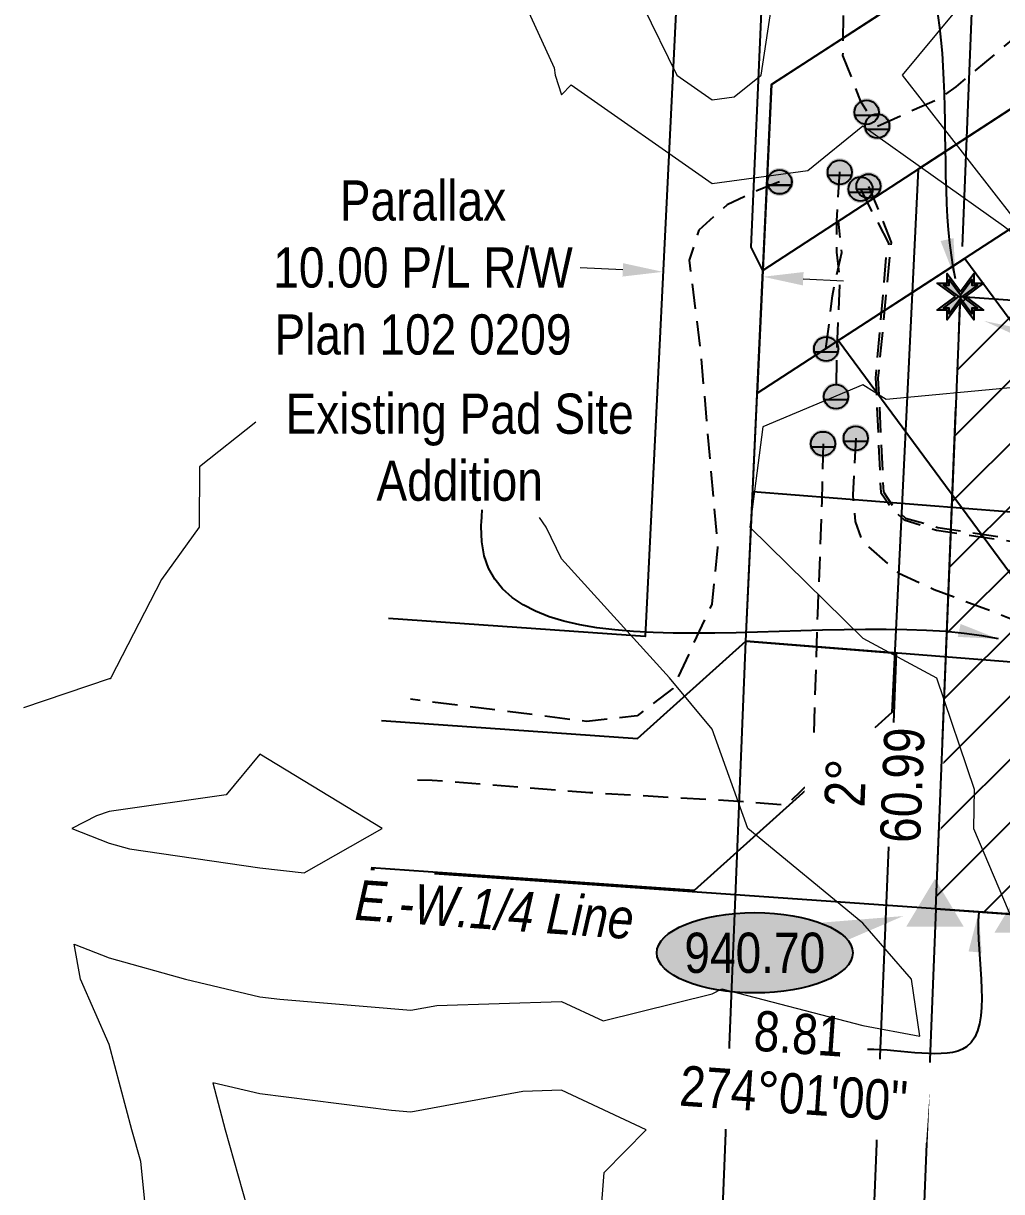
# Model space of a CAD drawing. Extents: x 302350 to 304876, y 5808283 to 5811113.
# Drawn here: x 303550 to 303793.3, y 5808984.8 to 5809275.5 of the extents above; entities that cross this region are included whole.
import ezdxf
from ezdxf.enums import TextEntityAlignment as Align

# ---------------------------------------------------------------- set-up
doc = ezdxf.new("R2010")
doc.units = 0
doc.header["$LTSCALE"] = 5
doc.header["$PDMODE"] = 34
doc.header["$PDSIZE"] = 0.03
doc.linetypes.add('foc-QUARTERLINE', pattern=[33, 25, -3, 2, -3])
doc.linetypes.add('UG_PIPE', pattern=[1.875, 1.25, -0.625])
doc.layers.get('Defpoints').update_dxf_attribs({"color": 9})
for name, color, linetype in [('AS-PIPE-UG', 44, 'UG_PIPE'), ('AS-SYMBOL', 7, 'Continuous'), ('C-RW', 13, 'Continuous'), ('L-AREAREQUIRED', 7, 'Continuous'), ('L-BD', 7, 'Continuous'), ('L-MON', 1, 'Continuous'), ('L-MON-T', 1, 'Continuous'), ('L-QSEC', 8, 'foc-QUARTERLINE'), ('L-TITLEDB', 4, 'Continuous'), ('L-TITLEDB-T', 4, 'Continuous'), ('P-ELEVATION', 7, 'Continuous'), ('P-PROPOSED', 10, 'Continuous')]:
    doc.layers.add(name, color=color, linetype=linetype)
doc.layers.add('C-RW-T', color=13, linetype='Continuous', lineweight=9)
doc.layers.add('C-TOPO-MAJR', color=7, linetype='Continuous', lineweight=15, true_color=0xd3aa5f)
doc.layers.add('C-TOPO-MINR', color=7, linetype='Continuous', lineweight=13, true_color=0xe9d5af)
doc.layers.add('P-PROPOSED-EXISTING-H', color=7, linetype='Continuous', true_color=0xffeebd)
doc.styles.add('80', font='ARIALN.TTF', dxfattribs={"height": 10})
doc.styles.add('80CG', font='ARIALN.TTF', dxfattribs={"height": 10})
doc.styles.add('80L', font='ARIALN.TTF', dxfattribs={"height": 10})
doc.styles.add('80LS', font='ARIALNI.TTF', dxfattribs={"height": 10})
doc.dimstyles.new('Compass 5 000', dxfattribs={"dimscale": 5, "dimtxt": 9, "dimasz": 2, "dimexe": 0.2, "dimexo": 0.0625, "dimgap": 0.5, "dimtad": 0, "dimtih": 1, "dimtoh": 1, "dimzin": 0, "dimdsep": 46, "dimtxsty": '80CG', "dimcen": 0.1, "dimse1": 1, "dimse2": 1, "dimclrd": 256, "dimclrt": 256, "dimaunit": 1, "dimadec": 4, "dimazin": 0, "dimtfac": 0.06, "dimtofl": 0, "dimtmove": 0, "dimatfit": 1, "dimfxl": 0.2, "dimtolj": 1, "dimtzin": 0, "dimlwd": -1, "dimarcsym": 0})

# ---------------------------------------------------------------- blocks, each defined once
blk = doc.blocks.new('STRIA')
blk.add_hatch(color=255).paths.add_polyline_path([(-0.0414550714867801, 1.521379340009161), (-1.474693147280959, -0.867350786313807), (1.391783004306489, -0.867350786313807)])
blk = doc.blocks.new('STRIAA')
blk.add_blockref('STRIA', (0, 0))
blk = doc.blocks.new('STRIB')
at = {"color": 1}
blk.add_solid([(-1.121455071486707, -0.6673507863138184), (-0.0414550714867801, 1.132649213686192), (1.038544928513147, -0.6673507863138184)], dxfattribs=at)
blk = doc.blocks.new('STRIBB')
blk.add_blockref('STRIB', (0, 0))
blk = doc.blocks.new('STRICC')
for name in ['STRIAA', 'STRIBB']:
    blk.add_blockref(name, (0, 0))
blk = doc.blocks.new('fdspike')
blk.add_blockref('STRICC', (0, 0))
blk = doc.blocks.new('TEMP')
h = blk.add_hatch(color=255)
h.dxf.hatch_style = 1
h.paths.add_polyline_path([(-5.274161e-10, 0.2514284397220763), (-0.6656854269836912, 1.152061669657268), (-0.6656854269836914, 0.6656854303339061), (-1.152061663105632, 0.6656854303339061), (-0.2514284404497629, 5.273253e-10), (-1.152061661774314, -0.665685419564579), (-0.6656854224511335, -0.6656854195645793), (-0.6656854224511335, -1.152061655686338), (-5.273251e-10, -0.2514284436956587), (0.6656854183820542, -1.152061663420681), (0.6656854183820542, -0.6656854208922597), (1.152061656810019, -0.6656854053035205), (0.2514284429676993, 5.273253e-10), (1.152061671303363, 0.6656854258011663), (0.6656854287749412, 0.6656854258011663), (0.6656854131859291, 1.15206166422904)])
h.paths.add_polyline_path([(0.5656854229146121, 0.8485281473411305), (0.5656854319800914, 0.5656854258011663), (0.8485281444547581, 0.5656854258011663), (0.0831890339399251, 0), (0.8485281399220186, -0.5656854150320215), (0.5656854183820542, -0.5656854240973189), (0.5656854183820542, -0.8485281365719859), (0, -0.08318903609469999), (-0.5656854224511337, -0.8485281320390644), (-0.5656854224511337, -0.5656854195645792), (-0.8485281349258001, -0.5656854195645794), (-0.0831890328488955, 0), (-0.8485281394583584, 0.5656854303339058), (-0.5656854269836913, 0.5656854303339061), (-0.5656854269836913, 0.8485281428085727), (0, 0.0831890306941206)], flags=16)
h = blk.add_hatch(color=1)
h.dxf.hatch_style = 1
h.paths.add_polyline_path([(0, 0.0831890306941205), (-0.5656854269836911, 0.8485281428085727), (-0.5656854269836912, 0.5656854303339061), (-0.8485281394583578, 0.5656854303339061), (-0.0831890328488953, -1e-16), (-0.8485281349258001, -0.5656854195645793), (-0.5656854224511337, -0.5656854195645793), (-0.5656854224511337, -0.848528132039064), (0, -0.08318903609469999), (0.5656854183820542, -0.8485281365719856), (0.5656854183820542, -0.5656854240973191), (0.8485281399220184, -0.5656854150320213), (0.0831890339399251, -1e-16), (0.8485281444547581, 0.5656854258011663), (0.5656854319800914, 0.5656854258011663), (0.5656854229146121, 0.8485281473411308)])
at = {"color": 1}
for p, q in [((-0.0831890328488953, 0), (0.0831890339399252, 0)), ((0, 0.0831890306941205), (0, -0.08318903609469999))]:
    blk.add_line(p, q, dxfattribs=at)
at = {"color": 255, "flags": 128}
blk.add_lwpolyline([(-0.251428440449763, 5.27325e-10), (-1.152061663105632, 0.6656854303339061), (-0.6656854269836914, 0.6656854303339061), (-0.6656854269836914, 1.152061669657268), (-5.274159999999999e-10, 0.2514284397220763), (0.6656854131859291, 1.15206166422904), (0.6656854287749412, 0.6656854258011663), (1.152061671303363, 0.6656854258011663), (0.2514284429676991, 5.27325e-10), (1.152061656810019, -0.6656854053035204), (0.6656854183820542, -0.6656854208922596), (0.6656854183820542, -1.152061663420681), (-5.27325e-10, -0.2514284436956586), (-0.6656854224511335, -1.152061655686338), (-0.6656854224511335, -0.6656854195645793), (-1.152061661774314, -0.6656854195645793)], close=True, dxfattribs=at)
at = {"color": 1, "flags": 128}
blk.add_lwpolyline([(-0.0831890328488953, 0), (-0.8485281394583578, 0.5656854303339061), (-0.5656854269836913, 0.5656854303339061), (-0.5656854269836913, 0.8485281428085727), (0, 0.0831890306941205), (0.5656854229146121, 0.8485281473411305), (0.5656854319800914, 0.5656854258011663), (0.8485281444547581, 0.5656854258011663), (0.0831890339399252, 0), (0.8485281399220184, -0.5656854150320214), (0.5656854183820542, -0.5656854240973189), (0.5656854183820542, -0.8485281365719856), (0, -0.08318903609469999), (-0.5656854224511335, -0.848528132039064), (-0.5656854224511335, -0.5656854195645792), (-0.8485281349258001, -0.5656854195645792)], close=True, dxfattribs=at)
blk = doc.blocks.new('RISER')
h = blk.add_hatch(color=255)
h.dxf.hatch_style = 1
edge = h.paths.add_edge_path()
edge.add_arc((0, 0), 0.7000000000000001, 0, 360)
blk.add_hatch(color=13).paths.add_polyline_path([(0.5809894393423747, -0.1498374831999172), (-0.5809055220925075, -0.1501624933266612, 0.7745966773228882)])
at = {"color": 13}
blk.add_line((-0.5809055220925075, -0.1501624933266612), (0.5809894393423747, -0.1498374831996898), dxfattribs=at)
blk.add_circle((0, 0), 0.6000000000000001, dxfattribs=at)
blk = doc.blocks.new('*D65')
at = {"layer": 'C-RW-T', "transparency": 16777216}
for p, q in [((303699.0999752181, 5809214.178963607), (303688.490244794, 5809214.700097503)), ((303743.9820902236, 5809211.974422067), (303753.9700488793, 5809211.483828659))]:
    blk.add_line(p, q, dxfattribs=at)
for points in [[(303699.1817407861, 5809215.843623383), (303699.0182096501, 5809212.51430383), (303709.0879338738, 5809213.6883702)], [(303744.0638557916, 5809213.639081843), (303743.9003246556, 5809210.309762291), (303733.9941315679, 5809212.465015476)]]:
    blk.add_solid(points, dxfattribs=at)
at = {"layer": 'Defpoints', "color": 0, "transparency": 16777216}
for p in [(303709.0879338738, 5809213.6883702), (303707.3174767065, 5809177.643750153), (303732.2236744007, 5809176.420395428)]:
    blk.add_point(p, dxfattribs=at)
at = {"layer": 'C-RW-T', "transparency": 16777216, "insert": (303649.4042966358, 5809214.700097503), "char_height": 10, "attachment_point": 5, "style": '80CG'}
blk.add_mtext('\\A1;Parallax\\P10.00 P/L R/W\\PPlan 102 0209', dxfattribs=at)
blk = doc.blocks.new('*U72')
at = {"layer": 'P-ELEVATION'}
h = blk.add_hatch(color=111, dxfattribs=at)
h.dxf.hatch_style = 1
edge = h.paths.add_edge_path()
edge.add_arc((-17.35, -4.498962302481988), 6.103872947518012, 215.000000049745, 324.9999999502549)
edge.add_arc((-7.350000000000001, -4.498962302481988), 6.103872947518012, 215.000000049745, 324.9999999502549)
edge.add_arc((2.649999999999997, -4.49896230248199), 6.103872947518009, 215.000000049745, 324.9999999502549)
edge.add_arc((12.65, -4.498962302481988), 6.103872947518014, 215.000000049745, 324.9999999502549)
edge.add_arc((18.14445002031546, -3.704512282166537), 4.323851935097695, 263.4336304121956, 373.4336303127054)
edge.add_arc((18.84896230248199, 2.299999999999989), 6.103872947518012, 305.0000000497451, 414.999999950255)
edge.add_arc((17.45492736117374, 4.39403494130825), 5.692659225855938, 30.69553108923699, 140.6955309897469)
edge.add_arc((8.050000000000013, 4.498962302481985), 6.103872947518018, 35.00000004974505, 144.9999999502549)
edge.add_arc((-1.949999999999989, 4.498962302481991), 6.103872947518007, 35.00000004974505, 144.9999999502549)
edge.add_arc((-11.94999999999999, 4.498962302481985), 6.103872947518018, 35.00000004974505, 144.9999999502549)
edge.add_arc((-18.03952265914172, 3.809439643340282), 4.329879412592375, 75.42607878984404, 185.4260786903539)
edge.add_arc((-18.35881702482946, -2.29999999999999), 6.958415160170545, 125.000000049745, 234.9999999502549)
at = {"color": 240, "flags": 128}
blk.add_lwpolyline([(-22.35, -8, 0.52056705), (-12.35, -8, 0.52056705), (-2.350000000000001, -8, 0.52056705), (7.649999999999995, -8, 0.52056705), (17.65, -8, 0.52056705), (22.35, -2.70000000000001, 0.52056705), (22.35, 7.29999999999999, 0.52056705), (13.05000000000002, 8, 0.52056705), (3.050000000000008, 8, 0.52056705), (-6.949999999999985, 8, 0.52056705), (-16.95, 8, 0.52056705), (-22.35, 3.40000000000002, 0.52056705)], format="xyb", close=True, dxfattribs=at)
at = {"layer": 'P-ELEVATION', "color": 240, "flags": 128}
blk.add_lwpolyline([(0, 0, 12.5, 0, 0), (-53.33176617815661, 17.55338545660243, 0, 0, 0)], format="xyseb", dxfattribs=at)
at = {"layer": 'P-ELEVATION', "color": 240, "style": '80'}
blk.add_attdef('ELEVATION', text='', height=10, dxfattribs=at).set_placement((0, 0), align=Align.MIDDLE_CENTER)
blk = doc.blocks.new('*U71')
at = {"layer": 'P-ELEVATION'}
h = blk.add_hatch(color=111, dxfattribs=at)
h.dxf.hatch_style = 1
edge = h.paths.add_edge_path()
edge.add_ellipse((0, 0), major_axis=(-24.375, 0), ratio=0.4102564102564102, start_angle=0, end_angle=360)
at = {"layer": 'P-ELEVATION', "color": 7, "flags": 128}
blk.add_lwpolyline([(0, 0, 12.5, 0, 0), (36.91665780442963, 9.138956328432418, 0, 0, 0)], format="xyseb", dxfattribs=at)
at = {"layer": 'P-ELEVATION', "color": 7}
blk.add_ellipse((0, 0), major_axis=(-24.375, 0), ratio=0.4102564102564102, dxfattribs=at)
at = {"layer": 'P-ELEVATION', "style": '80'}
blk.add_attdef('ELEVATION', text='', height=10, dxfattribs=at).set_placement((0, 0), align=Align.MIDDLE_CENTER)

msp = doc.modelspace()

# ---------------------------------------------------------------- hatches: boundary and pattern name
at = {"layer": 'P-PROPOSED-EXISTING-H'}
h = msp.add_hatch(dxfattribs=at)
h.set_pattern_fill('ANSI31', color=256, scale=3.499769279999997, style=0)
h.set_pattern_definition([(45, (3999.759516269401, 656.62051706546), (-7.857206124762437, 7.857206124762439), [])])
h.paths.add_polyline_path([(304420.5944032288, 5809162.737602441), (304409.9146078994, 5809010.672220184), (304173.0137992119, 5809027.310143382), (304157.2515561864, 5808802.877798308), (303807.8852056899, 5808827.414356614), (303796.2924222429, 5808840.758500398), (303811.1789850997, 5809052.722381853), (303776.9571355027, 5809055.125837163), (303783.0682281877, 5809207.51208671)])

# ---------------------------------------------------------------- linework, layer by layer
at = {"layer": 'AS-PIPE-UG', "flags": 128}
for points in [[(303762.4837992115, 5809249.952643383), (303771.5462992116, 5809254.050143378), (303778.0287992115, 5809256.895143386), (303781.9812992116, 5809259.705143385), (303806.4437992115, 5809280.175143383), (303838.1912992116, 5809303.080143382), (303866.7837992116, 5809321.040143378), (303896.6762992117, 5809339.815143377), (303926.1112992116, 5809361.530143376), (303964.8537992121, 5809383.572643385), (303968.6737992116, 5809385.520143381), (303969.6687992117, 5809389.460143385), (303972.9087992117, 5809403.732643381), (303979.9812992116, 5809431.597643378), (303987.3512992117, 5809464.525143377)], [(303759.7687992115, 5809253.690143382), (303758.346299212, 5809256.075143382), (303753.866299212, 5809267.527643383), (303754.4387992115, 5809305.557643378), (303756.2462992117, 5809354.097643378), (303758.6762992116, 5809401.150143384)], [(303753.0337992117, 5809238.542643386), (303752.2312992117, 5809226.342643385), (303752.2937992116, 5809218.557643385), (303753.0362992117, 5809211.312643378), (303752.2762992115, 5809193.615143383), (303752.0987992116, 5809182.615143384)], [(303738.0937992119, 5809236.080143386), (303732.5737992117, 5809233.897643385), (303725.0512992116, 5809230.365143377), (303717.9737992115, 5809224.035143384), (303715.6262992117, 5809216.617643384), (303718.493799212, 5809192.957643378), (303722.6637992117, 5809145.072643385), (303721.2112992117, 5809130.977643383), (303711.5487992119, 5809110.005143378), (303702.6912992116, 5809103.210143377), (303690.0337992116, 5809101.802643377), (303646.3212992117, 5809107.330143384)], [(303758.2037992115, 5809234.255143384), (303765.2462992116, 5809220.667643385), (303764.5737992121, 5809217.645143385), (303761.9737992116, 5809187.327643383), (303763.2587992115, 5809158.742643384), (303766.0612992117, 5809154.685143382), (303769.0912992117, 5809151.947643385), (303777.1562992116, 5809149.420143384), (303799.8212992116, 5809145.992643384), (303820.8237992116, 5809143.660143382), (303857.9762992121, 5809138.037643376), (303894.8512992117, 5809136.285143378), (303895.228799212, 5809136.205143377), (303909.0587992116, 5809135.537643383), (303945.5312992116, 5809135.460143384), (303953.1437992117, 5809131.432643384), (303988.3812992115, 5809116.415143383), (304028.4712992116, 5809102.582643378), (304074.1687992116, 5809091.240143377), (304075.523799212, 5809090.380143378), (304085.2837992114, 5809073.737643383), (304088.8687992116, 5809071.342643377), (304094.1137992115, 5809070.055143383), (304118.4837992116, 5809066.117643382)], [(303760.2437992116, 5809234.967643382), (303765.8612992121, 5809220.997643377), (303765.4787992116, 5809217.907643375), (303762.5662992116, 5809187.190143383), (303763.9287992116, 5809158.930143381), (303766.5037992115, 5809155.002643384), (303769.4262992115, 5809152.422643386), (303777.4387992119, 5809150.087643377), (303799.8862992116, 5809146.645143376), (303820.3862992115, 5809144.210143378), (303857.9762992121, 5809138.832643384), (303895.1537992119, 5809136.800143383), (303908.7162992121, 5809137.570143384), (303913.3237992115, 5809138.075143386), (303946.0912992115, 5809136.030143385), (303953.7437992116, 5809131.717643377), (303988.8612992116, 5809116.867643378), (304029.1062992116, 5809102.897643385), (304074.5687992119, 5809092.040143383), (304076.3412992115, 5809090.412643384), (304085.958799212, 5809073.990143375), (304089.2887992116, 5809071.845143383), (304094.5262992117, 5809070.742643386), (304118.5937992116, 5809067.147643384)], [(303749.6337992118, 5809194.502643376), (303751.2737992115, 5809207.752643377), (303752.0612992116, 5809211.917643384), (303753.5937992116, 5809218.520143384), (303752.7437992115, 5809226.412643384)], [(303757.0837992115, 5809172.322643384), (303756.3137992115, 5809158.155143384), (303756.888799212, 5809151.580143383), (303758.6262992119, 5809146.660143376), (303767.7162992115, 5809138.667643378), (303776.528799212, 5809134.675143376), (303792.4137992115, 5809128.660143384), (303815.5987992117, 5809119.497643383), (303837.6437992115, 5809110.790143375), (303861.5887992116, 5809099.740143382), (303916.488799212, 5809073.802643382), (303953.8337992117, 5809054.710143385), (303964.6537992116, 5809048.640143378), (303985.6462992121, 5809036.907643384), (303989.4587992117, 5809032.670143384), (303994.648799212, 5809019.480143378), (303995.2187992121, 5809016.297643385), (303993.7012992117, 5809002.500143385), (303989.6762992116, 5808958.640143384), (303986.8262992117, 5808916.650143384), (303986.8087992117, 5808916.657643382), (303986.748486476, 5808915.666547793)], [(303748.8962992119, 5809170.870143386), (303748.598799212, 5809156.332643383), (303747.5212992121, 5809128.535143383), (303746.338799212, 5809090.872643378), (303745.3312992116, 5809086.375143385), (303739.7812992116, 5809080.945143383), (303729.6862992119, 5809081.772643376), (303690.9362992119, 5809084.042643385), (303651.6987992116, 5809087.107643377), (303645.0962992117, 5809087.317643377)]]:
    msp.add_lwpolyline(points, dxfattribs=at)
at = {"layer": 'C-RW', "flags": 128}
for points in [[(303776.820512722, 5809421.867787204), (303770.9537992121, 5809282.980143383), (303770.9542903508, 5809282.979119442), (303736.0587992118, 5809260.287643377), (303733.9443866684, 5809214.049262684), (303731.0112992119, 5809219.850143385), (303733.7237992121, 5809282.310143381), (303748.5016950648, 5809633.668564468)], [(303639.0496249025, 5809102.050365879), (303702.7787992115, 5809097.542643378), (303729.7237992117, 5809121.752643386), (303736.0587992118, 5809260.287643377), (303908.0912992117, 5809372.155143385), (303969.6182973139, 5809630.302880932)], [(304006.1189066658, 5809621.597878614), (303941.111299212, 5809349.047643382), (303733.9443866684, 5809214.049262684), (303732.5467677274, 5809183.485862532), (303963.1312992118, 5809333.467643384), (304030.4626557028, 5809615.792156594)], [(304006.1189066658, 5809621.597878614), (303941.111299212, 5809349.047643382), (303772.5837992117, 5809239.230143384), (303766.0237992117, 5809103.990143377), (303761.8016245539, 5809100.187310459)], [(303639.0496249025, 5809102.050365879), (303702.7787992115, 5809097.542643378), (303729.7237992117, 5809121.752643386), (303733.9443866684, 5809214.049262684), (303731.0112992119, 5809219.850143385), (303733.7237992121, 5809282.310143381), (303712.5062992116, 5809283.282643376), (303704.6287992115, 5809122.905143376), (303640.8283754776, 5809127.384648216)], [(303824.7792358758, 5809098.863241037), (303752.6510606703, 5809196.562531807), (303784.1417788423, 5809217.045406179), (303881.155044142, 5809085.659708843), (304012.2915541685, 5809076.349102413), (304004.5905886294, 5808915.666552193)], [(303883.5110501812, 5809147.094256537), (303959.0237992117, 5809141.170143383), (303956.2037992117, 5809103.830143386), (303729.7237992117, 5809121.752643386), (303731.4282285242, 5809159.02543183), (303847.2834144917, 5809149.936380767)], [(303725.4894447228, 5809017.200414862), (303729.7237992117, 5809121.752643386), (303767.1176844909, 5809118.793477414), (303767.1162992116, 5809118.780143382), (303766.4198106264, 5809101.571569269)], [(303747.0113052694, 5809086.865949388), (303716.8387992122, 5809059.690143383), (303636.4721748355, 5809065.340414154)], [(303765.1652485531, 5809070.574328439), (303762.8895203942, 5809014.346505756)], [(303713.0313607805, 5808709.592621833), (303724.9326849613, 5809003.453225306)], [(303762.3415857774, 5809000.808346397), (303750.4937037945, 5808708.075400791)]]:
    msp.add_lwpolyline(points, dxfattribs=at)
at = {"layer": 'C-TOPO-MAJR', "linetype": 'Continuous', "lineweight": 15, "elevation": 2350.00000000393, "flags": 128}
msp.add_lwpolyline([(303703.9727013703, 5809280.025544266), (303712.500009248, 5809262.660310349), (303721.3379352813, 5809256.47899167), (303726.7872981252, 5809257.210947505), (303733.4990861212, 5809262.660310349), (303736.8520045454, 5809284.646241085)], dxfattribs=at)
msp.add_lwpolyline([(303608.8379352812, 5809093.671735953), (303600.4551154317, 5809083.543130202), (303571.3379352811, 5809079.374586466), (303568.1859143684, 5809078.312331267), (303562.0517978403, 5809075.160310354), (303571.3379352811, 5809071.515809076), (303576.3862444598, 5809070.11200117), (303608.8379352812, 5809065.361341276), (303619.8799891848, 5809064.11825645), (303639.2636715169, 5809075.160310354), (303608.8379352812, 5809093.671735953)], close=True, dxfattribs=at)
at = {"layer": 'C-TOPO-MINR', "linetype": 'Continuous', "lineweight": 13, "flags": 128}
for points, elevation in [([(303668.4399043593, 5809294.259198149), (303682.0568016449, 5809264.441443986), (303682.2552146934, 5809262.660310349), (303683.8379352813, 5809257.703488247), (303686.2591951238, 5809260.239050511), (303721.3379352813, 5809235.704689053), (303745.1016285522, 5809238.896617082), (303758.8379352817, 5809250.049251747), (303793.7749140533, 5809225.160310354), (303796.3379352815, 5809223.171707412), (303801.3388598377, 5809220.159385797), (303833.8379352816, 5809206.477762174), (303859.8121835698, 5809199.186062064), (303871.3379352819, 5809196.819288353), (303891.7637664836, 5809204.734479147), (303895.6883188466, 5809210.705670382)], 2351.000000003934), ([(303831.7241200487, 5809164.063802954), (303798.2600627501, 5809185.738182884), (303796.3379352815, 5809184.908060996), (303764.6081817602, 5809181.890063874), (303758.8379352817, 5809185.562038903), (303733.8991950529, 5809175.099050581), (303730.7110278552, 5809150.160310353), (303758.8379352817, 5809122.497729062), (303777.1139575862, 5809112.660310349), (303786.5351183803, 5809084.963127255), (303786.3042976075, 5809075.160310354), (303796.3379352815, 5809051.540400851), (303803.1470362807, 5809037.660310354), (303802.7958300186, 5809031.202415614), (303810.8297714184, 5809011.674130346)], 2352.000000003934), ([(303607.8606790216, 5809176.251163539), (303593.8106889749, 5809165.187556662), (303593.7485627132, 5809150.160310353), (303584.3888487497, 5809137.109396886), (303571.7360655197, 5809112.660310349), (303571.5557739452, 5809112.442471684), (303571.3379352811, 5809112.411284946), (303550.0091380199, 5809105.223316837)], 2351.000000003934), ([(303582.1888478196, 5808962.660310349), (303579.1958314056, 5808992.302414228), (303576.9785484532, 5809000.160310353), (303571.3379352811, 5809021.43440029), (303564.2229118069, 5809037.660310354), (303562.6381649022, 5809046.360080727), (303571.3379352811, 5809042.945709098), (303590.3450423045, 5809037.660310354), (303608.8379352812, 5809033.305614543), (303613.828345931, 5809032.669899706), (303646.3379352815, 5809029.920198814), (303652.8636209582, 5809031.134624672), (303683.8379352813, 5809032.136939568), (303694.2263545544, 5809027.271891082), (303721.3379352813, 5809034.028314573), (303723.7509421569, 5809035.247303476), (303758.8379352817, 5809026.11681855), (303772.9795934709, 5809023.518652161), (303770.9364992501, 5809037.660310354), (303758.8379352817, 5809051.570254062), (303730.2010540182, 5809075.160310354), (303721.3379352813, 5809099.904905522), (303710.720433517, 5809112.660310349), (303683.8379352813, 5809142.281227923), (303680.0085702019, 5809150.160310353), (303678.3694803909, 5809152.55579869)], 2351.000000003934)]:
    msp.add_lwpolyline(points, dxfattribs=dict(at, elevation=elevation))
for points, elevation in [([(303833.8379352816, 5809264.341498197), (303828.1853279198, 5809268.312917712), (303796.3379352815, 5809289.668950208), (303781.1629225068, 5809277.835323129), (303768.5486339716, 5809262.660310349), (303796.3379352815, 5809226.966199776), (303824.6093018989, 5809234.388943736), (303833.8379352816, 5809256.121098143), (303838.8372570399, 5809257.660988597), (303837.5501633236, 5809262.660310349), (303833.8379352816, 5809264.341498197)], 2351.000000003934), ([(303683.8379352813, 5809010.046153052), (303674.2619666267, 5809009.736279009), (303646.3379352815, 5809004.539634943), (303641.5539777, 5809004.944267936), (303608.8379352812, 5809009.111875623), (303597.1292049183, 5809011.869040717), (303600.2336582183, 5809000.160310353), (303608.8379352812, 5808969.667352607), (303641.1055009306, 5808967.892744703), (303646.3379352815, 5808972.335507202), (303652.0708279717, 5808962.660310349), (303683.8379352813, 5808957.210040191), (303689.817516663, 5808956.680728967), (303692.3630813584, 5808962.660310349), (303694.4763566395, 5808989.521888997), (303704.9473402718, 5809000.160310353), (303683.8379352813, 5809010.046153052)], 2352.000000003934)]:
    msp.add_lwpolyline(points, close=True, dxfattribs=dict(at, elevation=elevation))
at = {"layer": 'L-QSEC'}
for q in [(303800.0752911454, 5809631.600326513), (303636.453856906, 5809064.993607436), (303763.0632348973, 5808707.566336083), (304503.3003621917, 5809004.113589108)]:
    msp.add_line((303776.9571355027, 5809055.125837163), q, dxfattribs=at)
at = {"layer": 'L-TITLEDB', "flags": 128}
msp.add_lwpolyline([(304503.3003621917, 5809004.113589108), (303776.9571355027, 5809055.125837163), (303783.0682281877, 5809207.51208671), (304503.3003621918, 5809156.929030487)], dxfattribs=at)

# ---------------------------------------------------------------- block references
at = {"layer": 'AS-SYMBOL', "xscale": 4.999670399999995, "yscale": 4.999670399999995, "zscale": 4.999670399999995}
for p in [(303759.7487992115, 5809253.395143384), (303762.383799212, 5809249.975143385), (303753.0587992117, 5809238.460143385), (303738.1012992117, 5809236.04514338), (303738.1087992115, 5809236.067643384), (303758.2337992115, 5809234.290143376), (303760.1987992119, 5809235.022643384), (303749.6712992119, 5809194.492643378), (303752.1312992116, 5809182.637643383), (303757.0437992117, 5809172.267643384), (303748.901299212, 5809170.915143384)]:
    msp.add_blockref('RISER', p, dxfattribs=at)
at = {"layer": 'L-AREAREQUIRED', "color": 5, "xscale": 0.99993408, "yscale": 0.99993408, "zscale": 0.99993408}
for name, p, values in [('*U72', (303842.2833213557, 5809183.927310674), {'ELEVATION': '940.68'}), ('*U71', (303731.9366407873, 5809044.22513921), {'ELEVATION': '940.70'})]:
    msp.add_blockref(name, p, dxfattribs=at).add_auto_attribs(values)
at = {"layer": 'L-MON', "xscale": 4.999670399999993, "yscale": 4.999670399999993, "zscale": 4.999670399999993}
for name, p in [('TEMP', (303783.0682281877, 5809207.51208671)), ('fdspike', (303776.9537992115, 5809055.042643383)), ('fdspike', (303798.9212992116, 5809053.595143377))]:
    msp.add_blockref(name, p, dxfattribs=at)

# ---------------------------------------------------------------- texts
at = {"layer": 'L-BD', "style": '80L'}
msp.add_text('8.81', height=9.999340799999986, rotation=355.9825999999993, dxfattribs=at).set_placement((303742.8958616644, 5809024.134518993), align=Align.MIDDLE)
at = {"layer": 'L-QSEC', "style": '80LS'}
msp.add_text('E.-W.1/4 Line', height=9.989688999060258, rotation=355.9825000000004, dxfattribs=at).set_placement((303667.2279355655, 5809055.198392804), align=Align.MIDDLE)
at = {"layer": 'L-TITLEDB-T', "insert": (303658.5233286836, 5809169.98309248), "char_height": 9.999999999999986, "width": 86.21186903137789, "attachment_point": 5, "style": '80CG'}
msp.add_mtext('\\A1;Existing Pad Site \\PAddition', dxfattribs=at)

# ---------------------------------------------------------------- dimensions: what is measured, and where the dimension line sits
at = {"layer": 'C-RW-T'}
dim = msp.add_linear_dim(base=(303709.0879338738, 5809213.6883702), p1=(303732.2236744006, 5809176.420395427), p2=(303707.3174767065, 5809177.643750152), angle=177.18797805171585, text='Parallax\\P10.00 P/L R/W\\PPlan 102 0209', dimstyle='Compass 5 000', dxfattribs=at)
dim.commit()
dim.dimension.update_dxf_attribs({"geometry": '*D65', "text_midpoint": (303649.4042966358, 5809214.700097503), "dimtype": 161})

# ---------------------------------------------------------------- leaders
at = {"layer": 'L-MON-T', "path_type": 1}
msp.add_leader([(303808.9482539871, 5809209.800269086), (303790.3574359269, 5809298.053516459), (303728.9188312705, 5809307.100061725)], dimstyle='Compass 5 000', dxfattribs=at)
msp.add_leader([(303781.8357624483, 5809211.932397279), (303762.379454394, 5809303.067997398), (303728.9188312705, 5809307.100061725)], dimstyle='Compass 5 000', override={"dimgap": 0.5, "dimtad": 0}, dxfattribs=at)
at = {"layer": 'L-TITLEDB-T', "path_type": 1}
msp.add_leader([(303792.544686056, 5809122.32596312), (303663.8891006431, 5809150.308590299), (303664.1507134151, 5809154.428320364)], dimstyle='Compass 5 000', override={"dimgap": 0.5, "dimtad": 0}, dxfattribs=at)

# ---------------------------------------------------------------- next in the draw order: texts
at = {"layer": 'L-BD', "char_height": 9.999340799999986, "style": '80L', "bg_fill": 2}
for s, insert, width, attachment_point, rotation in [('60.99', (303768.6856670529, 5809085.935291062), 11.35133257454134, 5, 87.70350000000002), ("274°01'00''", (303741.9970112315, 5809014.206534733), 57.34565909213148, 2, 355.9826)]:
    msp.add_mtext(s, dxfattribs=dict(at, insert=insert, width=width, attachment_point=attachment_point, rotation=rotation))

# ---------------------------------------------------------------- next in the draw order: linework, layer by layer
at = {"layer": 'P-PROPOSED', "flags": 128}
msp.add_lwpolyline([(304420.5944032288, 5809162.737602441), (304409.9146078994, 5809010.672220184), (304173.0137992119, 5809027.310143382), (304157.2515561864, 5808802.877798308), (303807.8852056899, 5808827.414356614), (303796.2924222429, 5808840.758500398), (303811.1789850997, 5809052.722381853), (303776.9571355027, 5809055.125837163), (303783.0682281877, 5809207.51208671)], close=True, dxfattribs=at)

# ---------------------------------------------------------------- next in the draw order: texts
at = {"layer": 'L-BD', "insert": (303754.4480504429, 5809086.506257247), "char_height": 9.999340799999986, "width": 11.12927995206547, "attachment_point": 5, "rotation": 87.70350000000002, "style": '80L', "bg_fill": 2}
msp.add_mtext('2°', dxfattribs=at)

# ---------------------------------------------------------------- next in the draw order: leaders
at = {"layer": 'L-BD', "path_type": 1}
msp.add_leader([(303787.6361022601, 5809054.375836219), (303784.5755195923, 5809020.82884428), (303759.9490769098, 5809020.132241889)], dimstyle='Compass 5 000', override={"dimgap": 0.5, "dimtad": 0}, dxfattribs=at)

doc.saveas('drawing.dxf')
